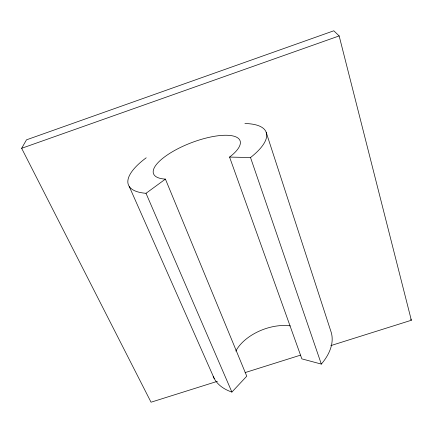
<?xml version="1.0" encoding="UTF-8"?>
<svg xmlns="http://www.w3.org/2000/svg" width="433" height="433" viewBox="0 0 433 433"><rect width="100%" height="100%" fill="white"/><g stroke="black" fill="none" stroke-linecap="round" stroke-linejoin="round"><path stroke-width="0.65" d="M217.404 381.316L151.036 402.208L21.65 148.303L26.494 139.832L333.794 30.792L339.153 35.923L411.35 320.258L330.807 345.615M213.177 376.337A63.012 37.53 -21 0 0 231.893 392.065L246.761 376.19L165.417 179.105A46.299 15.464 -20.9 0 1 165.65 156.124A46.299 15.464 -20.9 0 1 226.432 135.258A46.299 15.464 -20.9 0 1 229.566 157.082L301.861 358.87L321.329 364.088A63.012 37.53 -21 0 0 330.936 331.499L266.192 132.33M231.893 392.065L146.013 193.302L165.417 179.105M21.65 148.303L339.153 35.923M245.11 372.591L300.524 355.147M229.566 157.082L250.518 157.531L321.329 364.088M410.722 319.089L411.35 320.258M129.207 186.406L214.319 378.707M244.921 123.513A73.724 24.686 -20.9 0 1 250.518 157.531M146.013 193.302A73.724 24.686 -20.9 0 1 146.202 157.796M235.828 351.076A39.603 23.539 -21 0 1 290.24 325.892"/></g></svg>
